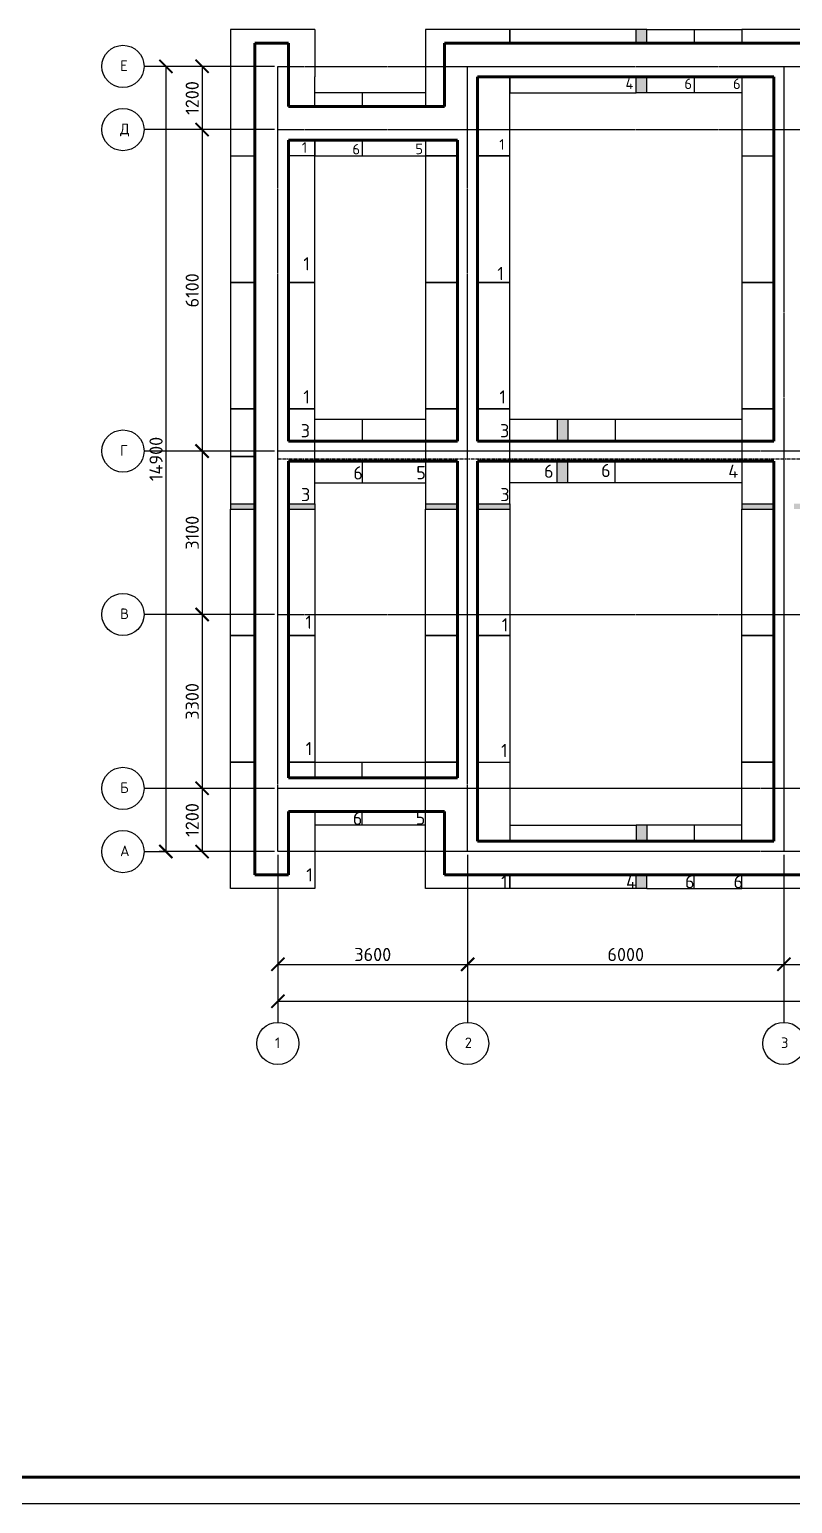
# Model space of a CAD drawing. Header units: millimetres. Extents: x -273369 to 399464, y -35443 to 194245.
# Drawn here: x 363529 to 378006, y 123884 to 151855 of the extents above; entities that cross this region are included whole.
import ezdxf

# ---------------------------------------------------------------- set-up
doc = ezdxf.new("R2010")
doc.units = ezdxf.units.MM
doc.linetypes.add('осевая', pattern=[50.8, 31.75, -6.35, 6.35, -6.35])
doc.linetypes.add('осеваяX2', pattern=[101.6, 63.5, -12.7, 12.7, -12.7])
doc.styles.add('Курс2', font='isocpeur.ttf', dxfattribs={"height": 2.5})
doc.dimstyles.new('Линейный', dxfattribs={"dimscale": 0, "dimtxt": 2, "dimasz": 2.5, "dimexe": 1.25, "dimexo": 0.625, "dimtad": 1, "dimtxsty": 'Курс2', "dimblk": 'ARCHTICK', "dimcen": 2.5, "dimadec": 0, "dimazin": 0, "dimtfac": 1, "dimtmove": 0, "dimatfit": 3, "dimldrblk": 'ARCHTICK', "dimfxl": 1, "dimarcsym": 0})
pattern_1 = [(90, (416212.25, 100291.056), (6, -4e-16), [10, -2]), (90, (416214.25, 100289.056), (6, -4e-16), [6, -1.5, 3, -1.5]), (90, (416216.25, 100286.056), (6, -4e-16), [10, -2])]

# ---------------------------------------------------------------- blocks, each defined once
blk = doc.blocks.new('_ArchTick')
at = {"color": 0, "linetype": 'ByBlock', "lineweight": 60, "const_width": 0.15}
blk.add_lwpolyline([(-0.5, -0.5), (0.5, 0.5)], dxfattribs=at)
blk = doc.blocks.new('*D357')
at = {"color": 0, "lineweight": -2, "transparency": 16777216}
for p, q in [((368242, 136192), (368242, 133990)), ((371842, 136192), (371842, 133990)), ((368242, 134115), (371842, 134115))]:
    blk.add_line(p, q, dxfattribs=at)
at = {"layer": 'Defpoints', "color": 0, "transparency": 16777216}
for p in [(368242, 136255), (371842, 136255), (371842, 134115)]:
    blk.add_point(p, dxfattribs=at)
at = {"color": 0, "lineweight": -2, "transparency": 16777216, "xscale": 250, "yscale": 250, "zscale": 250, "rotation": 180}
blk.add_blockref('_ArchTick', (368242, 134115), dxfattribs=at)
at = {"color": 0, "lineweight": -2, "transparency": 16777216, "xscale": 250, "yscale": 250, "zscale": 250}
blk.add_blockref('_ArchTick', (371842, 134115), dxfattribs=at)
at = {"color": 0, "transparency": 16777216, "insert": (370042, 134302), "char_height": 250, "attachment_point": 5, "style": 'Курс2'}
blk.add_mtext('3600', dxfattribs=at)
blk = doc.blocks.new('*D358')
at = {"color": 0, "lineweight": -2, "transparency": 16777216}
for p, q in [((371842, 136192), (371842, 133990)), ((377842, 136192), (377842, 133990)), ((371842, 134115), (377842, 134115))]:
    blk.add_line(p, q, dxfattribs=at)
at = {"layer": 'Defpoints', "color": 0, "transparency": 16777216}
for p in [(371842, 136255), (377842, 136255), (377842, 134115)]:
    blk.add_point(p, dxfattribs=at)
at = {"color": 0, "lineweight": -2, "transparency": 16777216, "xscale": 250, "yscale": 250, "zscale": 250, "rotation": 180}
blk.add_blockref('_ArchTick', (371842, 134115), dxfattribs=at)
at = {"color": 0, "lineweight": -2, "transparency": 16777216, "xscale": 250, "yscale": 250, "zscale": 250}
blk.add_blockref('_ArchTick', (377842, 134115), dxfattribs=at)
at = {"color": 0, "transparency": 16777216, "insert": (374842, 134302), "char_height": 250, "attachment_point": 5, "style": 'Курс2'}
blk.add_mtext('6000', dxfattribs=at)
blk = doc.blocks.new('*D359')
at = {"color": 0, "lineweight": -2, "transparency": 16777216}
for p, q in [((377842, 136192), (377842, 133990)), ((384442, 136192), (384442, 133990)), ((377842, 134115), (384442, 134115))]:
    blk.add_line(p, q, dxfattribs=at)
at = {"layer": 'Defpoints', "color": 0, "transparency": 16777216}
for p in [(377842, 136255), (384442, 136255), (384442, 134115)]:
    blk.add_point(p, dxfattribs=at)
at = {"color": 0, "lineweight": -2, "transparency": 16777216, "xscale": 250, "yscale": 250, "zscale": 250, "rotation": 180}
blk.add_blockref('_ArchTick', (377842, 134115), dxfattribs=at)
at = {"color": 0, "lineweight": -2, "transparency": 16777216, "xscale": 250, "yscale": 250, "zscale": 250}
blk.add_blockref('_ArchTick', (384442, 134115), dxfattribs=at)
at = {"color": 0, "transparency": 16777216, "insert": (381142, 134302), "char_height": 250, "attachment_point": 5, "style": 'Курс2'}
blk.add_mtext('6600', dxfattribs=at)
blk = doc.blocks.new('*D362')
at = {"color": 0, "lineweight": -2, "transparency": 16777216}
for p, q in [((368242, 136192), (368242, 133290)), ((394042, 136192), (394042, 133290)), ((368242, 133415), (394042, 133415))]:
    blk.add_line(p, q, dxfattribs=at)
at = {"layer": 'Defpoints', "color": 0, "transparency": 16777216}
for p in [(368242, 136255), (394042, 136255), (394042, 133415)]:
    blk.add_point(p, dxfattribs=at)
at = {"color": 0, "lineweight": -2, "transparency": 16777216, "xscale": 250, "yscale": 250, "zscale": 250, "rotation": 180}
blk.add_blockref('_ArchTick', (368242, 133415), dxfattribs=at)
at = {"color": 0, "lineweight": -2, "transparency": 16777216, "xscale": 250, "yscale": 250, "zscale": 250}
blk.add_blockref('_ArchTick', (394042, 133415), dxfattribs=at)
at = {"color": 0, "transparency": 16777216, "insert": (381142, 133602), "char_height": 250, "attachment_point": 5, "style": 'Курс2'}
blk.add_mtext('25800', dxfattribs=at)
blk = doc.blocks.new('*D363')
at = {"color": 0, "lineweight": -2, "transparency": 16777216}
for p, q in [((368179, 151155), (366679, 151155)), ((366804, 151155), (366804, 149955)), ((368179, 149955), (366679, 149955))]:
    blk.add_line(p, q, dxfattribs=at)
at = {"layer": 'Defpoints', "color": 0, "transparency": 16777216}
for p in [(368242, 151155), (366804, 149955), (368242, 149955)]:
    blk.add_point(p, dxfattribs=at)
at = {"color": 0, "lineweight": -2, "transparency": 16777216, "xscale": 250, "yscale": 250, "zscale": 250}
for p, rotation in [((366804, 151155), 90), ((366804, 149955), 270)]:
    blk.add_blockref('_ArchTick', p, dxfattribs=dict(at, rotation=rotation))
at = {"color": 0, "transparency": 16777216, "insert": (366616, 150555), "char_height": 250, "attachment_point": 5, "rotation": 90, "style": 'Курс2'}
blk.add_mtext('1200', dxfattribs=at)
blk = doc.blocks.new('*D364')
at = {"color": 0, "lineweight": -2, "transparency": 16777216}
for p, q in [((368179, 149955), (366679, 149955)), ((366804, 149955), (366804, 143855)), ((368179, 143855), (366679, 143855))]:
    blk.add_line(p, q, dxfattribs=at)
at = {"layer": 'Defpoints', "color": 0, "transparency": 16777216}
for p in [(368242, 149955), (366804, 143855), (368242, 143855)]:
    blk.add_point(p, dxfattribs=at)
at = {"color": 0, "lineweight": -2, "transparency": 16777216, "xscale": 250, "yscale": 250, "zscale": 250}
for p, rotation in [((366804, 149955), 90), ((366804, 143855), 270)]:
    blk.add_blockref('_ArchTick', p, dxfattribs=dict(at, rotation=rotation))
at = {"color": 0, "transparency": 16777216, "insert": (366616, 146905), "char_height": 250, "attachment_point": 5, "rotation": 90, "style": 'Курс2'}
blk.add_mtext('6100', dxfattribs=at)
blk = doc.blocks.new('*D365')
at = {"color": 0, "lineweight": -2, "transparency": 16777216}
for p, q in [((368179, 143855), (366679, 143855)), ((366804, 143855), (366804, 140755)), ((368179, 140755), (366679, 140755))]:
    blk.add_line(p, q, dxfattribs=at)
at = {"layer": 'Defpoints', "color": 0, "transparency": 16777216}
for p in [(368242, 143855), (366804, 140755), (368242, 140755)]:
    blk.add_point(p, dxfattribs=at)
at = {"color": 0, "lineweight": -2, "transparency": 16777216, "xscale": 250, "yscale": 250, "zscale": 250}
for p, rotation in [((366804, 143855), 90), ((366804, 140755), 270)]:
    blk.add_blockref('_ArchTick', p, dxfattribs=dict(at, rotation=rotation))
at = {"color": 0, "transparency": 16777216, "insert": (366616, 142305), "char_height": 250, "attachment_point": 5, "rotation": 90, "style": 'Курс2'}
blk.add_mtext('3100', dxfattribs=at)
blk = doc.blocks.new('*D366')
at = {"color": 0, "lineweight": -2, "transparency": 16777216}
for p, q in [((368179, 140755), (366679, 140755)), ((366804, 140755), (366804, 137455)), ((368179, 137455), (366679, 137455))]:
    blk.add_line(p, q, dxfattribs=at)
at = {"layer": 'Defpoints', "color": 0, "transparency": 16777216}
for p in [(368242, 140755), (366804, 137455), (368242, 137455)]:
    blk.add_point(p, dxfattribs=at)
at = {"color": 0, "lineweight": -2, "transparency": 16777216, "xscale": 250, "yscale": 250, "zscale": 250}
for p, rotation in [((366804, 140755), 90), ((366804, 137455), 270)]:
    blk.add_blockref('_ArchTick', p, dxfattribs=dict(at, rotation=rotation))
at = {"color": 0, "transparency": 16777216, "insert": (366616, 139105), "char_height": 250, "attachment_point": 5, "rotation": 90, "style": 'Курс2'}
blk.add_mtext('3300', dxfattribs=at)
blk = doc.blocks.new('*D367')
at = {"color": 0, "lineweight": -2, "transparency": 16777216}
for p, q in [((368179, 137455), (366679, 137455)), ((366804, 137455), (366804, 136255)), ((368179, 136255), (366679, 136255))]:
    blk.add_line(p, q, dxfattribs=at)
at = {"layer": 'Defpoints', "color": 0, "transparency": 16777216}
for p in [(368242, 137455), (366804, 136255), (368242, 136255)]:
    blk.add_point(p, dxfattribs=at)
at = {"color": 0, "lineweight": -2, "transparency": 16777216, "xscale": 250, "yscale": 250, "zscale": 250}
for p, rotation in [((366804, 137455), 90), ((366804, 136255), 270)]:
    blk.add_blockref('_ArchTick', p, dxfattribs=dict(at, rotation=rotation))
at = {"color": 0, "transparency": 16777216, "insert": (366616, 136855), "char_height": 250, "attachment_point": 5, "rotation": 90, "style": 'Курс2'}
blk.add_mtext('1200', dxfattribs=at)
blk = doc.blocks.new('*D368')
at = {"color": 0, "lineweight": -2, "transparency": 16777216}
for p, q in [((368179, 151155), (365992, 151155)), ((366117, 151155), (366117, 136255)), ((368179, 136255), (365992, 136255))]:
    blk.add_line(p, q, dxfattribs=at)
at = {"layer": 'Defpoints', "color": 0, "transparency": 16777216}
for p in [(368242, 151155), (366117, 136255), (368242, 136255)]:
    blk.add_point(p, dxfattribs=at)
at = {"color": 0, "lineweight": -2, "transparency": 16777216, "xscale": 250, "yscale": 250, "zscale": 250}
for p, rotation in [((366117, 151155), 90), ((366117, 136255), 270)]:
    blk.add_blockref('_ArchTick', p, dxfattribs=dict(at, rotation=rotation))
at = {"color": 0, "transparency": 16777216, "insert": (365930, 143705), "char_height": 250, "attachment_point": 5, "rotation": 90, "style": 'Курс2'}
blk.add_mtext('14900', dxfattribs=at)

msp = doc.modelspace()

# ---------------------------------------------------------------- hatches: boundary and pattern name
h = msp.add_hatch()
h.set_pattern_fill('GOST_WOOD', color=256, style=0)
h.set_pattern_definition(pattern_1)
h.paths.add_polyline_path([(375241.81, 136754.675), (375041.81, 136754.675), (375041.81, 136454.675), (375241.81, 136454.675)])
h.paths.add_polyline_path([(375241.81, 135554.675), (375241.81, 135814.675), (375041.81, 135814.675), (375041.81, 135554.675)])
h.paths.add_polyline_path([(371651.81, 142754.675), (371651.81, 142854.675), (371041.81, 142854.675), (371041.81, 142754.675)])
h.paths.add_polyline_path([(372641.81, 142754.675), (372641.81, 142854.675), (372031.81, 142854.675), (372031.81, 142754.675)])
h.paths.add_polyline_path([(368441.81, 142854.675), (368441.81, 142754.675), (368941.81, 142754.675), (368941.81, 142854.675)])
h.paths.add_polyline_path([(367341.81, 142754.675), (367801.81, 142754.675), (367801.81, 142854.675), (367341.81, 142854.675)])
h.paths.add_polyline_path([(375041.81, 151594.675), (375241.81, 151594.675), (375241.81, 151854.675), (375041.81, 151854.675)])
h.paths.add_polyline_path([(375041.81, 150654.675), (375241.81, 150654.675), (375241.81, 150954.675), (375041.81, 150954.675)])
h = msp.add_hatch()
h.set_pattern_fill('GOST_WOOD', color=256, style=0)
h.set_pattern_definition(pattern_1)
h.paths.add_polyline_path([(373541.81, 144044.675), (373741.81, 144044.675), (373741.81, 144454.675), (373541.81, 144454.675)])
h.paths.add_polyline_path([(373741.81, 143664.675), (373541.81, 143664.675), (373541.81, 143254.675), (373741.81, 143254.675)])
h = msp.add_hatch()
h.set_pattern_fill('GOST_WOOD', color=256, style=0)
h.set_pattern_definition(pattern_1)
h.paths.add_polyline_path([(378031.81, 142854.675), (378031.81, 142754.675), (378641.81, 142754.675), (378641.81, 142854.675)])
h.paths.add_polyline_path([(377651.81, 142754.675), (377651.81, 142854.675), (377041.81, 142854.675), (377041.81, 142754.675)])

# ---------------------------------------------------------------- linework, layer by layer
for p, q in [((367341.81, 151854.675), (367341.81, 149454.675)), ((368941.81, 151854.675), (367341.81, 151854.675)), ((368941.81, 151854.675), (368941.81, 150954.675)), ((371041.81, 151854.675), (371041.81, 150394.675)), ((372641.81, 151854.675), (371041.81, 151854.675)), ((372641.81, 151594.675), (372641.81, 151854.675)), ((372641.81, 151854.675), (372641.81, 151594.675)), ((375041.81, 151854.675), (372641.81, 151854.675)), ((375041.81, 151594.675), (375041.81, 151854.675)), ((375241.81, 151854.675), (375041.81, 151854.675)), ((375241.81, 151594.675), (375241.81, 151854.675)), ((375241.81, 151854.675), (376141.81, 151854.675)), ((376141.81, 151854.675), (377041.81, 151854.675)), ((376141.81, 151854.675), (376141.81, 151594.675)), ((376141.81, 151854.675), (376141.81, 151594.675)), ((377041.81, 151854.675), (377041.81, 151594.675)), ((378641.81, 151854.675), (377041.81, 151854.675)), ((377041.81, 151854.675), (377041.81, 151594.675)), ((366117.069, 151154.675), (365717.069, 151154.675)), ((368941.81, 150394.675), (368941.81, 150954.675)), ((372641.81, 149454.675), (372641.81, 150954.675)), ((372641.81, 150954.675), (372641.81, 150654.675)), ((375041.81, 150654.675), (375041.81, 150954.675)), ((375241.81, 150654.675), (375241.81, 150954.675)), ((376141.81, 150954.675), (376141.81, 150654.675)), ((376141.81, 150954.675), (376141.81, 150654.675)), ((377041.81, 150954.675), (377041.81, 149454.675)), ((377041.81, 150954.675), (377041.81, 150654.675)), ((369841.81, 150654.675), (368941.81, 150654.675)), ((371041.81, 150654.675), (369841.81, 150654.675)), ((369841.81, 150654.675), (369841.81, 150394.675)), ((372641.81, 150654.675), (375041.81, 150654.675)), ((375241.81, 150654.675), (375041.81, 150654.675)), ((376141.81, 150654.675), (375241.81, 150654.675)), ((377041.81, 150654.675), (376141.81, 150654.675)), ((366803.967, 149954.675), (365703.967, 149954.675)), ((368941.81, 149454.675), (368941.81, 149754.675)), ((368941.81, 149754.675), (368941.81, 149454.675)), ((369841.81, 149754.675), (369841.81, 149454.675)), ((371041.81, 149754.675), (371041.81, 149454.675)), ((367341.81, 149454.675), (367801.81, 149454.675)), ((367341.81, 149454.675), (367341.81, 147054.675)), ((368941.81, 149454.675), (368441.81, 149454.675)), ((368941.81, 147054.675), (368941.81, 149454.675)), ((368941.81, 149454.675), (369841.81, 149454.675)), ((369841.81, 149454.675), (371041.81, 149454.675)), ((371041.81, 149454.675), (371651.81, 149454.675)), ((371041.81, 149454.675), (371041.81, 147054.675)), ((371651.81, 149454.675), (371041.81, 149454.675)), ((372031.81, 149454.675), (372641.81, 149454.675)), ((372641.81, 149454.675), (372031.81, 149454.675)), ((372641.81, 147054.675), (372641.81, 149454.675)), ((377041.81, 149454.675), (377651.81, 149454.675)), ((377041.81, 149454.675), (377041.81, 147054.675)), ((367341.81, 147054.675), (367801.81, 147054.675)), ((367341.81, 147054.675), (367341.81, 144654.675)), ((367801.81, 147054.675), (367341.81, 147054.675)), ((368441.81, 147054.675), (368941.81, 147054.675)), ((368941.81, 147054.675), (368441.81, 147054.675)), ((368941.81, 144654.675), (368941.81, 147054.675)), ((371041.81, 147054.675), (371651.81, 147054.675)), ((371041.81, 147054.675), (371041.81, 144654.675)), ((371651.81, 147054.675), (371041.81, 147054.675)), ((372031.81, 147054.675), (372641.81, 147054.675)), ((372641.81, 147054.675), (372031.81, 147054.675)), ((372641.81, 144654.675), (372641.81, 147054.675)), ((377041.81, 147054.675), (377651.81, 147054.675)), ((377041.81, 147054.675), (377041.81, 144654.675)), ((377651.81, 147054.675), (377041.81, 147054.675)), ((367341.81, 144654.675), (367801.81, 144654.675)), ((367341.81, 144654.675), (367341.81, 143754.675)), ((367801.81, 144654.675), (367341.81, 144654.675)), ((368441.81, 144654.675), (368941.81, 144654.675)), ((368941.81, 144654.675), (368441.81, 144654.675)), ((368941.81, 143754.675), (368941.81, 144654.675)), ((371041.81, 144654.675), (371651.81, 144654.675)), ((371041.81, 144654.675), (371041.81, 143754.675)), ((371651.81, 144654.675), (371041.81, 144654.675)), ((372031.81, 144654.675), (372641.81, 144654.675)), ((372641.81, 144654.675), (372031.81, 144654.675)), ((372641.81, 143754.675), (372641.81, 144654.675)), ((377041.81, 144654.675), (377651.81, 144654.675)), ((377041.81, 144654.675), (377041.81, 143754.675)), ((377651.81, 144654.675), (377041.81, 144654.675)), ((369841.81, 144454.675), (368941.81, 144454.675)), ((371041.81, 144454.675), (369841.81, 144454.675)), ((369841.81, 144454.675), (369841.81, 144044.675)), ((373541.81, 144454.675), (372641.81, 144454.675)), ((373741.81, 144454.675), (373541.81, 144454.675)), ((373541.81, 144454.675), (373541.81, 144044.675)), ((374641.81, 144454.675), (373741.81, 144454.675)), ((373741.81, 144454.675), (373741.81, 144044.675)), ((377041.81, 144454.675), (374641.81, 144454.675)), ((374641.81, 144454.675), (374641.81, 144044.675)), ((366803.967, 143854.675), (365703.967, 143854.675)), ((367341.81, 143754.675), (367801.81, 143754.675)), ((367341.81, 143754.675), (367341.81, 142854.675)), ((367801.81, 143754.675), (367341.81, 143754.675)), ((368941.81, 142854.675), (368941.81, 143754.675)), ((369841.81, 143664.675), (369841.81, 143254.675)), ((371041.81, 143754.675), (371041.81, 142854.675)), ((372641.81, 142854.675), (372641.81, 143754.675)), ((373541.81, 143254.675), (373541.81, 143664.675)), ((373741.81, 143254.675), (373741.81, 143664.675)), ((374641.81, 143254.675), (374641.81, 143664.675)), ((377041.81, 143754.675), (377041.81, 142854.675)), ((368941.81, 143254.675), (369841.81, 143254.675)), ((369841.81, 143254.675), (371041.81, 143254.675)), ((373541.81, 143254.675), (372641.81, 143254.675)), ((373741.81, 143254.675), (373541.81, 143254.675)), ((374641.81, 143254.675), (373741.81, 143254.675)), ((377041.81, 143254.675), (374641.81, 143254.675)), ((367341.81, 142854.675), (367801.81, 142854.675)), ((367341.81, 142854.675), (367341.81, 142754.675)), ((367341.81, 140354.675), (367341.81, 142754.675)), ((367341.81, 142754.675), (367801.81, 142754.675)), ((368441.81, 142854.675), (368941.81, 142854.675)), ((368441.81, 142754.675), (368941.81, 142754.675)), ((368941.81, 142854.675), (368941.81, 142754.675)), ((368941.81, 142754.675), (368941.81, 140354.675)), ((371041.81, 142854.675), (371651.81, 142854.675)), ((371041.81, 142854.675), (371041.81, 142754.675)), ((371041.81, 140354.675), (371041.81, 142754.675)), ((371041.81, 142754.675), (371651.81, 142754.675)), ((372031.81, 142854.675), (372641.81, 142854.675)), ((372031.81, 142754.675), (372641.81, 142754.675)), ((372641.81, 142854.675), (372641.81, 142754.675)), ((372641.81, 142754.675), (372641.81, 140354.675)), ((377041.81, 142854.675), (377651.81, 142854.675)), ((377041.81, 142854.675), (377041.81, 142754.675)), ((377041.81, 140354.675), (377041.81, 142754.675)), ((377041.81, 142754.675), (377651.81, 142754.675)), ((366803.967, 140754.675), (365703.967, 140754.675)), ((367341.81, 137954.675), (367341.81, 140354.675)), ((367341.81, 140354.675), (367801.81, 140354.675)), ((367801.81, 140354.675), (367341.81, 140354.675)), ((368441.81, 140354.675), (368941.81, 140354.675)), ((368941.81, 140354.675), (368441.81, 140354.675)), ((368941.81, 140354.675), (368941.81, 137954.675)), ((371041.81, 137954.675), (371041.81, 140354.675)), ((371041.81, 140354.675), (371651.81, 140354.675)), ((371651.81, 140354.675), (371041.81, 140354.675)), ((372031.81, 140354.675), (372641.81, 140354.675)), ((372641.81, 140354.675), (372031.81, 140354.675)), ((372641.81, 140354.675), (372641.81, 137954.675)), ((377041.81, 137954.675), (377041.81, 140354.675)), ((377041.81, 140354.675), (377651.81, 140354.675)), ((377651.81, 140354.675), (377041.81, 140354.675)), ((367341.81, 135554.675), (367341.81, 137954.675)), ((367341.81, 137954.675), (367801.81, 137954.675)), ((367801.81, 137954.675), (367341.81, 137954.675)), ((368441.81, 137954.675), (368941.81, 137954.675)), ((368941.81, 137954.675), (368441.81, 137954.675)), ((368941.81, 137954.675), (368941.81, 137654.675)), ((368941.81, 137954.675), (369841.81, 137954.675)), ((369841.81, 137954.675), (371041.81, 137954.675)), ((369841.81, 137654.675), (369841.81, 137954.675)), ((371041.81, 135554.675), (371041.81, 137954.675)), ((371041.81, 137954.675), (371651.81, 137954.675)), ((371651.81, 137954.675), (371041.81, 137954.675)), ((372031.81, 137954.675), (372641.81, 137954.675)), ((372641.81, 137954.675), (372641.81, 136454.675)), ((377041.81, 136454.675), (377041.81, 137954.675)), ((377041.81, 137954.675), (377651.81, 137954.675)), ((377651.81, 137954.675), (377041.81, 137954.675)), ((366803.967, 137454.675), (365703.967, 137454.675)), ((368941.81, 137014.675), (368941.81, 135554.675)), ((369841.81, 136754.675), (369841.81, 137014.675)), ((369841.81, 136754.675), (368941.81, 136754.675)), ((371041.81, 136754.675), (369841.81, 136754.675)), ((372641.81, 136754.675), (375041.81, 136754.675)), ((375041.81, 136754.675), (375041.81, 136454.675)), ((375241.81, 136754.675), (375041.81, 136754.675)), ((376141.81, 136754.675), (375241.81, 136754.675)), ((375241.81, 136754.675), (375241.81, 136454.675)), ((377041.81, 136754.675), (376141.81, 136754.675)), ((376141.81, 136754.675), (376141.81, 136454.675)), ((365701.81, 136254.675), (366117.069, 136254.675)), ((372641.81, 135814.675), (372641.81, 135554.675)), ((372641.81, 135554.675), (372641.81, 135814.675)), ((375041.81, 135554.675), (375041.81, 135814.675)), ((375241.81, 135554.675), (375241.81, 135814.675)), ((376141.81, 135554.675), (376141.81, 135814.675)), ((376141.81, 135554.675), (376141.81, 135814.675)), ((377041.81, 135554.675), (377041.81, 135814.675)), ((377041.81, 135554.675), (377041.81, 135814.675)), ((368941.81, 135554.675), (367341.81, 135554.675)), ((372641.81, 135554.675), (371041.81, 135554.675)), ((375041.81, 135554.675), (372641.81, 135554.675)), ((375241.81, 135554.675), (375041.81, 135554.675)), ((375241.81, 135554.675), (376141.81, 135554.675)), ((376141.81, 135554.675), (377041.81, 135554.675)), ((378641.81, 135554.675), (377041.81, 135554.675)), ((371841.81, 134114.675), (371841.81, 133014.675)), ((377841.81, 134114.675), (377841.81, 133014.675)), ((368241.81, 133414.675), (368241.81, 133014.675)), ((315364.242, 123884.107), (399464.242, 123884.107))]:
    msp.add_line(p, q)
at = {"lineweight": 60}
for p, q in [((367801.81, 151594.675), (367801.81, 135814.675)), ((367801.81, 151594.675), (368441.81, 151594.675)), ((368441.81, 151594.675), (368441.81, 150394.675)), ((371401.81, 151594.675), (371401.81, 150394.675)), ((371401.81, 151594.675), (378281.81, 151594.675)), ((372031.81, 150954.675), (372031.81, 144044.675)), ((372031.81, 150954.675), (377651.81, 150954.675)), ((377651.81, 150954.675), (377651.81, 144044.675)), ((368441.81, 150394.675), (371401.81, 150394.675)), ((368441.81, 149754.675), (368441.81, 144044.675)), ((368441.81, 149754.675), (371651.81, 149754.675)), ((371651.81, 149754.675), (371651.81, 144044.675)), ((368441.81, 144044.675), (371651.81, 144044.675)), ((372031.81, 144044.675), (377651.81, 144044.675)), ((368441.81, 143664.675), (368441.81, 137654.675)), ((368441.81, 143664.675), (371651.81, 143664.675)), ((371651.81, 143664.675), (371651.81, 137654.675)), ((372031.81, 143664.675), (372031.81, 136454.675)), ((372031.81, 143664.675), (377651.81, 143664.675)), ((377651.81, 143664.675), (377651.81, 136454.675)), ((368441.81, 137654.675), (371651.81, 137654.675)), ((368441.81, 137014.675), (368441.81, 135814.675)), ((368441.81, 137014.675), (371401.81, 137014.675)), ((371401.81, 137014.675), (371401.81, 135814.675)), ((372031.81, 136454.675), (377651.81, 136454.675)), ((367801.81, 135814.675), (368441.81, 135814.675)), ((371401.81, 135814.675), (378281.81, 135814.675)), ((317364.242, 124384.107), (398964.242, 124384.107))]:
    msp.add_line(p, q, dxfattribs=at)
at = {"color": 217, "linetype": 'осевая', "true_color": 0x93278f}
for p, q in [((368241.81, 151154.675), (381141.81, 151154.675)), ((368241.81, 151154.675), (377041.81, 151154.675)), ((368241.81, 149954.675), (381141.81, 149954.675)), ((381141.81, 143854.675), (368241.81, 143854.675)), ((368241.81, 140754.675), (381141.81, 140754.675)), ((381141.81, 137454.675), (368241.81, 137454.675)), ((381141.81, 136254.675), (368241.81, 136254.675))]:
    msp.add_line(p, q, dxfattribs=at)
at = {"color": 116, "linetype": 'осевая', "true_color": 0x136734}
for p, q in [((368241.81, 136254.675), (368241.81, 151154.675)), ((371841.81, 136254.675), (371841.81, 151154.675)), ((377841.81, 151154.675), (377841.81, 136254.675))]:
    msp.add_line(p, q, dxfattribs=at)
at = {"color": 242, "linetype": 'осеваяX2', "true_color": 0xcd2027}
msp.add_line((368241.81, 143704.675), (381141.81, 143704.675), dxfattribs=at)
for centre in [(365301.81, 151154.675), (365301.81, 149954.675), (365301.81, 143854.675), (365301.81, 140754.675), (365301.81, 137454.675), (365301.81, 136254.675), (368241.81, 132614.675), (371841.81, 132614.675), (377841.81, 132614.675)]:
    msp.add_circle(centre, 400)

# ---------------------------------------------------------------- texts
at = {"style": 'Курс2'}
for s, p in [('Е', (365247.225, 151067.398)), ('Д', (365247.225, 149867.398)), ('Г', (365247.225, 143767.398)), ('В', (365247.225, 140667.398)), ('Б', (365247.225, 137367.398)), ('А', (365247.225, 136167.398)), ('1', (368187.225, 132527.398)), ('2', (371787.225, 132527.398)), ('3', (377787.225, 132527.398))]:
    msp.add_text(s, height=200, dxfattribs=at).set_placement(p)
for s, insert, char_height, attachment_point in [('4', (374836.166, 150925.285), 200, 1), ('6', (375954.346, 150923.896), 200, 1), ('6', (376876.614, 150923.896), 200, 1), ('1', (368696.71, 149716.191), 200, 1), ('6', (369655.422, 149483.132), 200, 7), ('5', (370849.495, 149488.45), 200, 7), ('1', (372443.202, 149774.17), 200, 1), ('1', (368724.389, 147534.715), 250, 1), ('1', (372405.323, 147349.606), 250, 1), ('1', (368724.389, 145009.019), 250, 1), ('1', (372443.202, 145006.453), 250, 1), ('3', (368675.492, 144365.76), 250, 1), ('3', (372456.877, 144365.76), 250, 1), ('6', (369672.808, 143314.779), 250, 7), ('5', (370866.881, 143320.098), 250, 7), ('6', (373290.747, 143597.113), 250, 1), ('6', (374374.774, 143611.519), 250, 1), ('4', (376786.369, 143596.863), 250, 1), ('3', (368681.178, 143154.066), 250, 1), ('3', (372462.563, 143154.066), 250, 1), ('1', (368764.528, 140734.373), 250, 1), ('1', (372487.923, 140681.351), 250, 1), ('1', (368768.27, 138333.234), 250, 1), ('1', (372475.442, 138297.712), 250, 1), ('6', (369663.683, 136760.828), 250, 7), ('5', (370857.756, 136766.146), 250, 7), ('1', (368779.853, 135939.493), 250, 1), ('1', (372476.491, 135805.489), 250, 1), ('4', (374847.314, 135555.168), 250, 7), ('6', (375965.493, 135556.558), 250, 7), ('6', (376887.761, 135556.558), 250, 7)]:
    msp.add_mtext_dynamic_manual_height_columns(s, width=4028.16466, gutter_width=12.5, heights=[0], dxfattribs=dict(at, insert=insert, char_height=char_height, attachment_point=attachment_point))

# ---------------------------------------------------------------- dimensions: what is measured, and where the dimension line sits
for base, p1, p2, picture, middle in [((366117.069, 136254.675), (368241.81, 151154.675), (368241.81, 136254.675), '*D368', (365929.569, 143704.675)), ((366803.967, 149954.675), (368241.81, 151154.675), (368241.81, 149954.675), '*D363', (366616.467, 150554.675)), ((366803.967, 143854.675), (368241.81, 149954.675), (368241.81, 143854.675), '*D364', (366616.467, 146904.675)), ((366803.967, 140754.675), (368241.81, 143854.675), (368241.81, 140754.675), '*D365', (366616.467, 142304.675)), ((366803.967, 137454.675), (368241.81, 140754.675), (368241.81, 137454.675), '*D366', (366616.467, 139104.675)), ((366803.967, 136254.675), (368241.81, 137454.675), (368241.81, 136254.675), '*D367', (366616.467, 136854.675))]:
    dim = msp.add_linear_dim(base=base, p1=p1, p2=p2, angle=90, dimstyle='Линейный')
    dim.commit()
    dim.dimension.update_dxf_attribs({"geometry": picture, "text_midpoint": middle})
for base, p1, p2, picture, middle in [((371841.81, 134114.675), (368241.81, 136254.675), (371841.81, 136254.675), '*D357', (370041.81, 134302.175)), ((394041.81, 133414.675), (368241.81, 136254.675), (394041.81, 136254.675), '*D362', (381141.81, 133602.175)), ((377841.81, 134114.675), (371841.81, 136254.675), (377841.81, 136254.675), '*D358', (374841.81, 134302.175)), ((384441.81, 134114.675), (377841.81, 136254.675), (384441.81, 136254.675), '*D359', (381141.81, 134302.175))]:
    dim = msp.add_linear_dim(base=base, p1=p1, p2=p2, dimstyle='Линейный')
    dim.commit()
    dim.dimension.update_dxf_attribs({"geometry": picture, "text_midpoint": middle})

doc.saveas('drawing.dxf')
